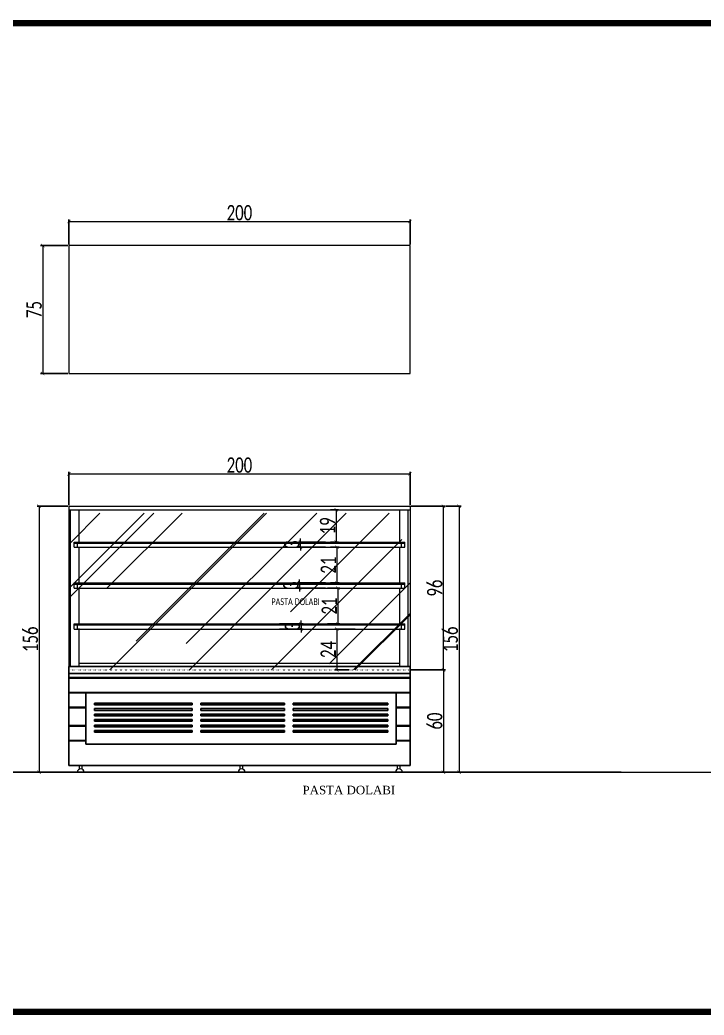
# Model space of a CAD drawing. Header units: millimetres. Extents: x 216897 to 220043, y -96037 to -94755.
# Drawn here: x 218787 to 219188, y -95339 to -94755 of the extents above; entities that cross this region are included whole.
import ezdxf

# ---------------------------------------------------------------- set-up
doc = ezdxf.new("R2010")
doc.units = ezdxf.units.MM
doc.header["$PDMODE"] = 2
doc.linetypes.add('DOT', pattern=[6.35, 0, -6.35])
doc.layers.get('0').update_dxf_attribs({"lineweight": 20})
doc.layers.add('OLCULENEDIRME', color=210, linetype='Continuous')
for name, color, linetype, lineweight in [('t_ahsap', 34, 'Continuous', 25), ('t_cam', 132, 'Continuous', 20), ('t_mermer', 155, 'Continuous', 20), ('t_olcu', 252, 'Continuous', 20), ('t_tarama', 253, 'Continuous', 5), ('t_yazı', 23, 'Continuous', 25)]:
    doc.layers.add(name, color=color, linetype=linetype, lineweight=lineweight)
doc.styles.add('DC_TEXTSTYLE4', font='times.ttf', dxfattribs={"height": 0.2})
doc.styles.add('Ölçü50', font='calibri.ttf', dxfattribs={"width": 0.7})
doc.dimstyles.new('olcu10', dxfattribs={"dimtxt": 9, "dimasz": 2, "dimexe": 1.25, "dimexo": 0.625, "dimgap": 0.5, "dimtad": 1, "dimdec": 1, "dimrnd": 0.5, "dimzin": 9, "dimtxsty": 'Ölçü50', "dimblk": 'ARCHTICK', "dimcen": 2, "dimclrd": 256, "dimclre": 256, "dimclrt": 6, "dimazin": 2, "dimtfac": 1, "dimtdec": 1, "dimtix": 1, "dimtmove": 0, "dimatfit": 3, "dimldrblk": 'ARCHTICK', "dimfxl": 1, "dimlwd": -1, "dimarcsym": 0})

# ---------------------------------------------------------------- blocks, each defined once
blk = doc.blocks.new('_ArchTick')
at = {"color": 0, "linetype": 'ByBlock', "const_width": 0.15}
blk.add_lwpolyline([(-0.5, -0.5), (0.5, 0.5)], dxfattribs=at)
blk = doc.blocks.new('*D88')
at = {"layer": 'DEFPOINTS', "color": 0, "transparency": 16777216}
for p in [(218815.87, -95040.67), (218798.42, -95196.67), (218815.87, -95196.67)]:
    blk.add_point(p, dxfattribs=at)
at = {"layer": 't_olcu', "lineweight": -2, "transparency": 16777216}
for p, q in [((218815.25, -95040.67), (218797.17, -95040.67)), ((218815.25, -95196.67), (218797.17, -95196.67))]:
    blk.add_line(p, q, dxfattribs=at)
at = {"layer": 't_olcu', "transparency": 16777216}
blk.add_line((218798.42, -95040.67), (218798.42, -95196.67), dxfattribs=at)
at = {"layer": 't_olcu', "transparency": 16777216, "xscale": 2, "yscale": 2, "zscale": 2}
for p, rotation in [((218798.42, -95040.67), 90), ((218798.42, -95196.67), 270)]:
    blk.add_blockref('_ArchTick', p, dxfattribs=dict(at, rotation=rotation))
at = {"layer": 't_olcu', "color": 6, "transparency": 16777216, "insert": (218793.32, -95118.67), "char_height": 9, "attachment_point": 5, "rotation": 90, "style": 'Ölçü50'}
blk.add_mtext('156', dxfattribs=at)
blk = doc.blocks.new('*D70')
at = {"layer": 'DEFPOINTS', "color": 0, "transparency": 16777216}
for p in [(219015.87, -95136.67, 0), (219023.77, -95196.67, 0), (219035.51, -95196.67)]:
    blk.add_point(p, dxfattribs=at)
at = {"layer": 't_olcu', "lineweight": -2, "transparency": 16777216}
for p, q in [((219016.5, -95136.67), (219036.76, -95136.67)), ((219024.4, -95196.67), (219036.76, -95196.67))]:
    blk.add_line(p, q, dxfattribs=at)
at = {"layer": 't_olcu', "transparency": 16777216}
blk.add_line((219035.51, -95136.67), (219035.51, -95196.67), dxfattribs=at)
at = {"layer": 't_olcu', "transparency": 16777216, "xscale": 2, "yscale": 2, "zscale": 2}
for p, rotation in [((219035.51, -95136.67), 90), ((219035.51, -95196.67), 270)]:
    blk.add_blockref('_ArchTick', p, dxfattribs=dict(at, rotation=rotation))
at = {"layer": 't_olcu', "color": 6, "transparency": 16777216, "insert": (219030.4, -95166.67), "char_height": 9, "attachment_point": 5, "rotation": 90, "style": 'Ölçü50'}
blk.add_mtext('60', dxfattribs=at)
blk = doc.blocks.new('*D89')
at = {"layer": 'DEFPOINTS', "color": 0, "transparency": 16777216}
for p in [(219015.87, -95040.67, 0), (219035.51, -95040.67), (219015.87, -95136.67, 0)]:
    blk.add_point(p, dxfattribs=at)
at = {"layer": 't_olcu', "lineweight": -2, "transparency": 16777216}
for p, q in [((219016.5, -95040.67), (219036.76, -95040.67)), ((219016.5, -95136.67), (219036.76, -95136.67))]:
    blk.add_line(p, q, dxfattribs=at)
at = {"layer": 't_olcu', "transparency": 16777216}
blk.add_line((219035.51, -95136.67), (219035.51, -95040.67), dxfattribs=at)
at = {"layer": 't_olcu', "transparency": 16777216, "xscale": 2, "yscale": 2, "zscale": 2}
for p, rotation in [((219035.51, -95040.67), 90), ((219035.51, -95136.67), 270)]:
    blk.add_blockref('_ArchTick', p, dxfattribs=dict(at, rotation=rotation))
at = {"layer": 't_olcu', "color": 6, "transparency": 16777216, "insert": (219030.4, -95088.67), "char_height": 9, "attachment_point": 5, "rotation": 90, "style": 'Ölçü50'}
blk.add_mtext('96', dxfattribs=at)
blk = doc.blocks.new('*D71')
at = {"layer": 'DEFPOINTS', "color": 0, "transparency": 16777216}
for p in [(219036.44, -95040.67), (219035.92, -95196.67, 0), (219044.62, -95196.67)]:
    blk.add_point(p, dxfattribs=at)
at = {"layer": 't_olcu', "lineweight": -2, "transparency": 16777216}
for p, q in [((219037.06, -95040.67), (219045.87, -95040.67)), ((219036.54, -95196.67), (219045.87, -95196.67))]:
    blk.add_line(p, q, dxfattribs=at)
at = {"layer": 't_olcu', "transparency": 16777216}
blk.add_line((219044.62, -95040.67), (219044.62, -95196.67), dxfattribs=at)
at = {"layer": 't_olcu', "transparency": 16777216, "xscale": 2, "yscale": 2, "zscale": 2}
for p, rotation in [((219044.62, -95040.67), 90), ((219044.62, -95196.67), 270)]:
    blk.add_blockref('_ArchTick', p, dxfattribs=dict(at, rotation=rotation))
at = {"layer": 't_olcu', "color": 6, "transparency": 16777216, "insert": (219039.52, -95118.67), "char_height": 9, "attachment_point": 5, "rotation": 90, "style": 'Ölçü50'}
blk.add_mtext('156', dxfattribs=at)
blk = doc.blocks.new('*D90')
at = {"layer": 'DEFPOINTS', "color": 0, "transparency": 16777216}
for p in [(219015.87, -95021.64), (218815.87, -95040.67, 0), (219015.87, -95040.67)]:
    blk.add_point(p, dxfattribs=at)
at = {"layer": 't_olcu', "lineweight": -2, "transparency": 16777216}
for p, q in [((218815.87, -95040.04), (218815.87, -95020.39)), ((219015.87, -95040.04), (219015.87, -95020.39))]:
    blk.add_line(p, q, dxfattribs=at)
at = {"layer": 't_olcu', "transparency": 16777216}
blk.add_line((218815.87, -95021.64), (219015.87, -95021.64), dxfattribs=at)
at = {"layer": 't_olcu', "transparency": 16777216, "xscale": 2, "yscale": 2, "zscale": 2, "rotation": 180}
blk.add_blockref('_ArchTick', (218815.87, -95021.64), dxfattribs=at)
at = {"layer": 't_olcu', "transparency": 16777216, "xscale": 2, "yscale": 2, "zscale": 2}
blk.add_blockref('_ArchTick', (219015.87, -95021.64), dxfattribs=at)
at = {"layer": 't_olcu', "color": 6, "transparency": 16777216, "insert": (218915.87, -95016.53), "char_height": 9, "attachment_point": 5, "style": 'Ölçü50'}
blk.add_mtext('200', dxfattribs=at)
blk = doc.blocks.new('*D72')
at = {"layer": 'DEFPOINTS', "color": 0, "transparency": 16777216}
for p in [(218968.64, -95042.67, 0), (218968.64, -95061.67, 0), (218972.65, -95061.67)]:
    blk.add_point(p, dxfattribs=at)
at = {"layer": 't_olcu', "lineweight": -2, "transparency": 16777216}
for p, q in [((218969.27, -95042.67), (218973.9, -95042.67)), ((218969.27, -95061.67), (218973.9, -95061.67))]:
    blk.add_line(p, q, dxfattribs=at)
at = {"layer": 't_olcu', "transparency": 16777216}
blk.add_line((218972.65, -95042.67), (218972.65, -95061.67), dxfattribs=at)
at = {"layer": 't_olcu', "transparency": 16777216, "xscale": 2, "yscale": 2, "zscale": 2}
for p, rotation in [((218972.65, -95042.67), 90), ((218972.65, -95061.67), 270)]:
    blk.add_blockref('_ArchTick', p, dxfattribs=dict(at, rotation=rotation))
at = {"layer": 't_olcu', "color": 6, "transparency": 16777216, "insert": (218967.54, -95052.17), "char_height": 9, "attachment_point": 5, "rotation": 90, "style": 'Ölçü50'}
blk.add_mtext('19', dxfattribs=at)
blk = doc.blocks.new('*D73')
at = {"layer": 'DEFPOINTS', "color": 0, "transparency": 16777216}
for p in [(218951.66, -95061.67), (218966.86, -95061.67, 0), (218966.86, -95064.67, 0)]:
    blk.add_point(p, dxfattribs=at)
at = {"layer": 't_olcu', "lineweight": -2, "transparency": 16777216}
for p, q in [((218966.24, -95061.67), (218950.41, -95061.67)), ((218966.24, -95064.67), (218950.41, -95064.67))]:
    blk.add_line(p, q, dxfattribs=at)
at = {"layer": 't_olcu', "transparency": 16777216}
for p, q in [((218951.66, -95061.67), (218951.66, -95059.67)), ((218951.66, -95064.67), (218951.66, -95061.67)), ((218951.66, -95064.67), (218951.66, -95066.67))]:
    blk.add_line(p, q, dxfattribs=at)
at = {"layer": 't_olcu', "transparency": 16777216, "xscale": 2, "yscale": 2, "zscale": 2}
for p, rotation in [((218951.66, -95061.67), 270), ((218951.66, -95064.67), 90)]:
    blk.add_blockref('_ArchTick', p, dxfattribs=dict(at, rotation=rotation))
at = {"layer": 't_olcu', "color": 6, "transparency": 16777216, "insert": (218946.55, -95063.17), "char_height": 9, "attachment_point": 5, "rotation": 90, "style": 'Ölçü50'}
blk.add_mtext('3', dxfattribs=at)
blk = doc.blocks.new('*D74')
at = {"layer": 'DEFPOINTS', "color": 0, "transparency": 16777216}
for p in [(218966.86, -95088.67), (218966.86, -95109.67), (218973.57, -95109.67)]:
    blk.add_point(p, dxfattribs=at)
at = {"layer": 't_olcu', "lineweight": -2, "transparency": 16777216}
for p, q in [((218967.49, -95088.67), (218974.82, -95088.67)), ((218967.49, -95109.67), (218974.82, -95109.67))]:
    blk.add_line(p, q, dxfattribs=at)
at = {"layer": 't_olcu', "transparency": 16777216}
blk.add_line((218973.57, -95088.67), (218973.57, -95109.67), dxfattribs=at)
at = {"layer": 't_olcu', "transparency": 16777216, "xscale": 2, "yscale": 2, "zscale": 2}
for p, rotation in [((218973.57, -95088.67), 90), ((218973.57, -95109.67), 270)]:
    blk.add_blockref('_ArchTick', p, dxfattribs=dict(at, rotation=rotation))
at = {"layer": 't_olcu', "color": 6, "transparency": 16777216, "insert": (218968.53, -95099.17), "char_height": 9, "attachment_point": 5, "rotation": 90, "style": 'Ölçü50'}
blk.add_mtext('21', dxfattribs=at)
blk = doc.blocks.new('*D75')
at = {"layer": 'DEFPOINTS', "color": 0, "transparency": 16777216}
for p in [(218968.64, -95064.67, 0), (218968.64, -95085.67, 0), (218973.02, -95085.67)]:
    blk.add_point(p, dxfattribs=at)
at = {"layer": 't_olcu', "lineweight": -2, "transparency": 16777216}
for p, q in [((218969.27, -95064.67), (218974.27, -95064.67)), ((218969.27, -95085.67), (218974.27, -95085.67))]:
    blk.add_line(p, q, dxfattribs=at)
at = {"layer": 't_olcu', "transparency": 16777216}
blk.add_line((218973.02, -95064.67), (218973.02, -95085.67), dxfattribs=at)
at = {"layer": 't_olcu', "transparency": 16777216, "xscale": 2, "yscale": 2, "zscale": 2}
for p, rotation in [((218973.02, -95064.67), 90), ((218973.02, -95085.67), 270)]:
    blk.add_blockref('_ArchTick', p, dxfattribs=dict(at, rotation=rotation))
at = {"layer": 't_olcu', "color": 6, "transparency": 16777216, "insert": (218967.98, -95075.17), "char_height": 9, "attachment_point": 5, "rotation": 90, "style": 'Ölçü50'}
blk.add_mtext('21', dxfattribs=at)
blk = doc.blocks.new('*D76')
at = {"layer": 'DEFPOINTS', "color": 0, "transparency": 16777216}
for p in [(218966.86, -95085.67, 0), (218951.17, -95088.67), (218966.86, -95088.67, 0)]:
    blk.add_point(p, dxfattribs=at)
at = {"layer": 't_olcu', "lineweight": -2, "transparency": 16777216}
for p, q in [((218966.24, -95085.67), (218949.92, -95085.67)), ((218966.24, -95088.67), (218949.92, -95088.67))]:
    blk.add_line(p, q, dxfattribs=at)
at = {"layer": 't_olcu', "transparency": 16777216}
for p, q in [((218951.17, -95085.67), (218951.17, -95083.67)), ((218951.17, -95085.67), (218951.17, -95088.67)), ((218951.17, -95088.67), (218951.17, -95090.67))]:
    blk.add_line(p, q, dxfattribs=at)
at = {"layer": 't_olcu', "transparency": 16777216, "xscale": 2, "yscale": 2, "zscale": 2}
for p, rotation in [((218951.17, -95085.67), 270), ((218951.17, -95088.67), 90)]:
    blk.add_blockref('_ArchTick', p, dxfattribs=dict(at, rotation=rotation))
at = {"layer": 't_olcu', "color": 6, "transparency": 16777216, "insert": (218946.06, -95087.17), "char_height": 9, "attachment_point": 5, "rotation": 90, "style": 'Ölçü50'}
blk.add_mtext('3', dxfattribs=at)
blk = doc.blocks.new('*D77')
at = {"layer": 'DEFPOINTS', "color": 0, "transparency": 16777216}
for p in [(218984.4, -95112.67, 0), (218972.98, -95136.67), (218980.77, -95136.67, 0)]:
    blk.add_point(p, dxfattribs=at)
at = {"layer": 't_olcu', "lineweight": -2, "transparency": 16777216}
for p, q in [((218983.77, -95112.67), (218971.73, -95112.67)), ((218980.15, -95136.67), (218971.73, -95136.67))]:
    blk.add_line(p, q, dxfattribs=at)
at = {"layer": 't_olcu', "transparency": 16777216}
blk.add_line((218972.98, -95112.67), (218972.98, -95136.67), dxfattribs=at)
at = {"layer": 't_olcu', "transparency": 16777216, "xscale": 2, "yscale": 2, "zscale": 2}
for p, rotation in [((218972.98, -95112.67), 90), ((218972.98, -95136.67), 270)]:
    blk.add_blockref('_ArchTick', p, dxfattribs=dict(at, rotation=rotation))
at = {"layer": 't_olcu', "color": 6, "transparency": 16777216, "insert": (218967.92, -95124.67), "char_height": 9, "attachment_point": 5, "rotation": 90, "style": 'Ölçü50'}
blk.add_mtext('24', dxfattribs=at)
blk = doc.blocks.new('*D78')
at = {"layer": 'DEFPOINTS', "color": 0, "transparency": 16777216}
for p in [(218938.81, -95109.67, 0), (218938.81, -95112.67, 0), (218952.05, -95112.67)]:
    blk.add_point(p, dxfattribs=at)
at = {"layer": 't_olcu', "transparency": 16777216}
for p, q in [((218952.05, -95109.67), (218952.05, -95107.67)), ((218952.05, -95109.67), (218952.05, -95112.67)), ((218952.05, -95112.67), (218952.05, -95114.67))]:
    blk.add_line(p, q, dxfattribs=at)
at = {"layer": 't_olcu', "lineweight": -2, "transparency": 16777216}
for p, q in [((218939.43, -95109.67), (218953.3, -95109.67)), ((218939.43, -95112.67), (218953.3, -95112.67))]:
    blk.add_line(p, q, dxfattribs=at)
at = {"layer": 't_olcu', "transparency": 16777216, "xscale": 2, "yscale": 2, "zscale": 2}
for p, rotation in [((218952.05, -95109.67), 270), ((218952.05, -95112.67), 90)]:
    blk.add_blockref('_ArchTick', p, dxfattribs=dict(at, rotation=rotation))
at = {"layer": 't_olcu', "color": 6, "transparency": 16777216, "insert": (218946.94, -95111.17), "char_height": 9, "attachment_point": 5, "rotation": 90, "style": 'Ölçü50'}
blk.add_mtext('3', dxfattribs=at)
blk = doc.blocks.new('*D124')
at = {"lineweight": -2, "transparency": 16777216}
for p, q in [((218815.25, -94887.77), (218799.3, -94887.77)), ((218815.25, -94962.77), (218799.3, -94962.77))]:
    blk.add_line(p, q, dxfattribs=at)
at = {"transparency": 16777216}
blk.add_line((218800.55, -94887.77), (218800.55, -94962.77), dxfattribs=at)
at = {"layer": 'DEFPOINTS', "color": 0, "transparency": 16777216}
for p in [(218815.87, -94887.77, 0), (218800.55, -94962.77), (218815.87, -94962.77, 0)]:
    blk.add_point(p, dxfattribs=at)
at = {"transparency": 16777216, "xscale": 2, "yscale": 2, "zscale": 2}
for p, rotation in [((218800.55, -94887.77), 90), ((218800.55, -94962.77), 270)]:
    blk.add_blockref('_ArchTick', p, dxfattribs=dict(at, rotation=rotation))
at = {"color": 6, "transparency": 16777216, "insert": (218795.48, -94925.27), "char_height": 9, "attachment_point": 5, "rotation": 90, "style": 'Ölçü50'}
blk.add_mtext('75', dxfattribs=at)
blk = doc.blocks.new('*D125')
at = {"lineweight": -2, "transparency": 16777216}
for p, q in [((218815.87, -94887.15), (218815.87, -94872.37)), ((219015.87, -94887.15), (219015.87, -94872.37))]:
    blk.add_line(p, q, dxfattribs=at)
at = {"transparency": 16777216}
blk.add_line((218815.87, -94873.62), (219015.87, -94873.62), dxfattribs=at)
at = {"layer": 'DEFPOINTS', "color": 0, "transparency": 16777216}
for p in [(219015.87, -94873.62), (218815.87, -94887.77, 0), (219015.87, -94887.77, 0)]:
    blk.add_point(p, dxfattribs=at)
at = {"transparency": 16777216, "xscale": 2, "yscale": 2, "zscale": 2, "rotation": 180}
blk.add_blockref('_ArchTick', (218815.87, -94873.62), dxfattribs=at)
at = {"transparency": 16777216, "xscale": 2, "yscale": 2, "zscale": 2}
blk.add_blockref('_ArchTick', (219015.87, -94873.62), dxfattribs=at)
at = {"color": 6, "transparency": 16777216, "insert": (218915.87, -94868.51), "char_height": 9, "attachment_point": 5, "style": 'Ölçü50'}
blk.add_mtext('200', dxfattribs=at)

msp = doc.modelspace()

# ---------------------------------------------------------------- hatches: boundary and pattern name
at = {"layer": 't_tarama'}
h = msp.add_hatch(dxfattribs=at)
h.set_pattern_fill('AR-RROOF', color=256, scale=2, angle=45)
h.set_pattern_definition([(45, (188951.61, -93845.42), (43.10523, 114.94728), [762, -101.6, 254, -50.8]), (45, (188981.42, -93779.68), (-83.69599, 11.85394), [152.4, -16.764, 304.8, -38.1]), (45, (188939.036, -93796.924), (162.72224, 210.856414), [406.4, -71.12, 203.2, -50.8])])
h.paths.add_polyline_path([(218816.91, -95044.67), (219015.87, -95044.67), (219015.87, -95136.67), (218816.91, -95136.67)])

# ---------------------------------------------------------------- linework, layer by layer
msp.add_line((218087.15, -95196.67), (220043.35, -95196.67))
at = {"color": 5}
for p, q in [((218822.06, -95194.83, 0), (218822.06, -95192.67, 0)), ((218823.57, -95194.8, 0), (218823.57, -95192.67, 0)), ((218916.36, -95194.83, 0), (218916.36, -95192.67, 0)), ((218917.87, -95194.8, 0), (218917.87, -95192.67, 0)), ((219008.58, -95194.83, 0), (219008.58, -95192.67, 0)), ((219010.09, -95194.8, 0), (219010.09, -95192.67, 0))]:
    msp.add_line(p, q, dxfattribs=at)
at = {"color": 252, "const_width": 3.74, "elevation": 0}
msp.add_lwpolyline([(218366.59, -95337.25), (218366.59, -94757.25), (219972.98, -94757.25), (219972.98, -95337.25)], close=True, dxfattribs=at)
at = {"color": 5}
for centre in [(218822.85, -95196.67, 0), (218917.15, -95196.67, 0), (219009.37, -95196.67, 0)]:
    msp.add_arc(centre, 2, 0, 180, dxfattribs=at)
at = {"layer": 'OLCULENEDIRME'}
msp.add_line((218438.92, -95196.67, 0), (219139.7, -95196.67), dxfattribs=at)
at = {"layer": 't_ahsap'}
for p, q in [((218815.87, -95138.67, 0), (218815.87, -95192.67, 0)), ((218815.87, -95141.17, 0), (219015.87, -95141.17, 0)), ((218815.87, -95141.47, 0), (219015.87, -95141.47, 0)), ((219015.87, -95138.67, 0), (219015.87, -95192.67, 0)), ((218815.87, -95149.87, 0), (219015.87, -95149.87, 0)), ((218815.87, -95150.17, 0), (219015.87, -95150.17, 0)), ((218825.87, -95150.17, 0), (219007.77, -95150.17, 0)), ((218825.87, -95150.17, 0), (218825.87, -95180.17, 0)), ((219007.77, -95150.17, 0), (219007.77, -95180.17, 0)), ((219007.77, -95150.17, 0), (219015.87, -95150.17, 0)), ((218815.87, -95158.57, 0), (218825.87, -95158.57, 0)), ((218815.87, -95158.87, 0), (218825.87, -95158.87, 0)), ((218830.87, -95156.17, 0), (218888.2, -95156.17, 0)), ((218830.87, -95156.17, 0), (218830.87, -95157.17, 0)), ((218830.87, -95157.17, 0), (218888.2, -95157.17, 0)), ((218830.87, -95159.37, 0), (218888.2, -95159.37, 0)), ((218830.87, -95159.37, 0), (218830.87, -95160.37, 0)), ((218830.87, -95160.37, 0), (218888.2, -95160.37, 0)), ((218888.2, -95156.17, 0), (218888.2, -95157.17, 0)), ((218888.2, -95159.37, 0), (218888.2, -95160.37, 0)), ((218893.2, -95156.17, 0), (218942.28, -95156.17, 0)), ((218893.2, -95156.17, 0), (218893.2, -95157.17, 0)), ((218893.2, -95157.17, 0), (218942.28, -95157.17, 0)), ((218893.2, -95159.37, 0), (218942.28, -95159.37, 0)), ((218893.2, -95159.37, 0), (218893.2, -95160.37, 0)), ((218893.2, -95160.37, 0), (218942.28, -95160.37, 0)), ((218942.28, -95156.17, 0), (218942.28, -95157.17, 0)), ((218942.28, -95159.37, 0), (218942.28, -95160.37, 0)), ((218947.28, -95156.17, 0), (219002.87, -95156.17, 0)), ((218947.28, -95156.17, 0), (218947.28, -95157.17, 0)), ((218947.28, -95157.17, 0), (219002.87, -95157.17, 0)), ((218947.28, -95159.37, 0), (219002.87, -95159.37, 0)), ((218947.28, -95159.37, 0), (218947.28, -95160.37, 0)), ((218947.28, -95160.37, 0), (219002.87, -95160.37, 0)), ((219002.87, -95156.17, 0), (219002.87, -95157.17, 0)), ((219002.87, -95159.37, 0), (219002.87, -95160.37, 0)), ((219007.77, -95158.57, 0), (219015.87, -95158.57, 0)), ((219007.77, -95158.87, 0), (219015.87, -95158.87, 0)), ((218830.87, -95162.57, 0), (218830.87, -95163.57, 0)), ((218830.87, -95162.57, 0), (218888.2, -95162.57, 0)), ((218830.87, -95163.57, 0), (218888.2, -95163.57, 0)), ((218830.87, -95165.77, 0), (218830.87, -95166.77, 0)), ((218830.87, -95165.77, 0), (218888.2, -95165.77, 0)), ((218830.87, -95166.77, 0), (218888.2, -95166.77, 0)), ((218888.2, -95162.57, 0), (218888.2, -95163.57, 0)), ((218888.2, -95165.77, 0), (218888.2, -95166.77, 0)), ((218893.2, -95162.57, 0), (218893.2, -95163.57, 0)), ((218893.2, -95162.57, 0), (218942.28, -95162.57, 0)), ((218893.2, -95163.57, 0), (218942.28, -95163.57, 0)), ((218893.2, -95165.77, 0), (218893.2, -95166.77, 0)), ((218893.2, -95165.77, 0), (218942.28, -95165.77, 0)), ((218893.2, -95166.77, 0), (218942.28, -95166.77, 0)), ((218942.28, -95162.57, 0), (218942.28, -95163.57, 0)), ((218942.28, -95165.77, 0), (218942.28, -95166.77, 0)), ((218947.28, -95162.57, 0), (218947.28, -95163.57, 0)), ((218947.28, -95162.57, 0), (219002.87, -95162.57, 0)), ((218947.28, -95163.57, 0), (219002.87, -95163.57, 0)), ((218947.28, -95165.77, 0), (218947.28, -95166.77, 0)), ((218947.28, -95165.77, 0), (219002.87, -95165.77, 0)), ((218947.28, -95166.77, 0), (219002.87, -95166.77, 0)), ((219002.87, -95162.57, 0), (219002.87, -95163.57, 0)), ((219002.87, -95165.77, 0), (219002.87, -95166.77, 0)), ((218815.87, -95169.27, 0), (218825.87, -95169.27, 0)), ((218815.87, -95169.57, 0), (218825.87, -95169.57, 0)), ((218830.87, -95168.97, 0), (218830.87, -95169.97, 0)), ((218830.87, -95168.97, 0), (218888.2, -95168.97, 0)), ((218830.87, -95169.97, 0), (218888.2, -95169.97, 0)), ((218830.87, -95172.17, 0), (218830.87, -95173.17, 0)), ((218830.87, -95172.17, 0), (218888.2, -95172.17, 0)), ((218830.87, -95173.17, 0), (218888.2, -95173.17, 0)), ((218888.2, -95168.97, 0), (218888.2, -95169.97, 0)), ((218888.2, -95172.17, 0), (218888.2, -95173.17, 0)), ((218893.2, -95168.97, 0), (218893.2, -95169.97, 0)), ((218893.2, -95168.97, 0), (218942.28, -95168.97, 0)), ((218893.2, -95169.97, 0), (218942.28, -95169.97, 0)), ((218893.2, -95172.17, 0), (218893.2, -95173.17, 0)), ((218893.2, -95172.17, 0), (218942.28, -95172.17, 0)), ((218893.2, -95173.17, 0), (218942.28, -95173.17, 0)), ((218942.28, -95168.97, 0), (218942.28, -95169.97, 0)), ((218942.28, -95172.17, 0), (218942.28, -95173.17, 0)), ((218947.28, -95168.97, 0), (218947.28, -95169.97, 0)), ((218947.28, -95168.97, 0), (219002.87, -95168.97, 0)), ((218947.28, -95169.97, 0), (219002.87, -95169.97, 0)), ((218947.28, -95172.17, 0), (218947.28, -95173.17, 0)), ((218947.28, -95172.17, 0), (219002.87, -95172.17, 0)), ((218947.28, -95173.17, 0), (219002.87, -95173.17, 0)), ((219002.87, -95168.97, 0), (219002.87, -95169.97, 0)), ((219002.87, -95172.17, 0), (219002.87, -95173.17, 0)), ((219007.77, -95169.27, 0), (219015.87, -95169.27, 0)), ((219007.77, -95169.57, 0), (219015.87, -95169.57, 0)), ((218815.87, -95177.97, 0), (218825.87, -95177.97, 0)), ((218815.87, -95178.27, 0), (218825.87, -95178.27, 0)), ((219007.77, -95177.97, 0), (219015.87, -95177.97, 0)), ((219007.77, -95178.27, 0), (219015.87, -95178.27, 0)), ((218825.87, -95180.17, 0), (219007.77, -95180.17, 0)), ((218815.87, -95192.67, 0), (219015.87, -95192.67, 0))]:
    msp.add_line(p, q, dxfattribs=at)
at = {"layer": 't_cam'}
for p, q in [((218815.87, -95040.67, 0), (218895.87, -95040.67, 0)), ((218815.87, -95040.67, 0), (218815.87, -95134.67, 0)), ((218815.87, -95042.67, 0), (218895.87, -95042.67, 0)), ((218816.87, -95134.67, 0), (218816.87, -95042.67, 0)), ((218821.87, -95061.67, 0), (218821.87, -95042.67, 0)), ((218895.87, -95040.67, 0), (219015.87, -95040.67, 0)), ((218895.87, -95042.67, 0), (219015.87, -95042.67, 0)), ((219009.87, -95061.67, 0), (219009.87, -95042.67, 0)), ((219014.87, -95134.67, 0), (219014.87, -95042.67, 0)), ((219015.87, -95040.67, 0), (219015.87, -95134.67, 0)), ((218818.87, -95061.67, 0), (219012.87, -95061.67, 0)), ((218818.87, -95064.67, 0), (218818.87, -95061.67, 0)), ((218818.87, -95062.27, 0), (219012.87, -95062.27, 0)), ((218820.87, -95064.67, 0), (218820.87, -95062.27, 0)), ((219010.87, -95064.67, 0), (219010.87, -95062.27, 0)), ((219012.87, -95064.67, 0), (219012.87, -95061.67, 0)), ((218818.87, -95064.67, 0), (219012.87, -95064.67, 0)), ((218818.87, -95064.67, 0), (219012.87, -95064.67, 0)), ((218821.87, -95085.67, 0), (218821.87, -95064.67, 0)), ((219009.87, -95085.67, 0), (219009.87, -95064.67, 0)), ((218818.87, -95085.67, 0), (219012.87, -95085.67, 0)), ((218818.87, -95088.67, 0), (218818.87, -95085.67, 0)), ((219012.87, -95088.67, 0), (219012.87, -95085.67, 0)), ((218818.87, -95086.27, 0), (219012.87, -95086.27, 0)), ((218818.87, -95088.67, 0), (219012.87, -95088.67, 0)), ((218818.87, -95088.67, 0), (219012.87, -95088.67, 0)), ((218820.87, -95088.67, 0), (218820.87, -95086.27, 0)), ((218821.87, -95109.67, 0), (218821.87, -95088.67, 0)), ((218821.87, -95109.67, 0), (218821.87, -95088.67, 0)), ((219009.87, -95109.67, 0), (219009.87, -95088.67, 0)), ((219009.87, -95109.67, 0), (219009.87, -95088.67, 0)), ((219010.87, -95088.67, 0), (219010.87, -95086.27, 0)), ((218818.87, -95109.67, 0), (219012.87, -95109.67, 0)), ((218818.87, -95112.67, 0), (218818.87, -95109.67, 0)), ((218818.87, -95110.27, 0), (219012.87, -95110.27, 0)), ((218818.87, -95112.67, 0), (219012.87, -95112.67, 0)), ((218818.87, -95112.67, 0), (219012.87, -95112.67, 0)), ((218820.87, -95112.67, 0), (218820.87, -95110.27, 0)), ((218821.87, -95132.67, 0), (218821.87, -95112.41, 0)), ((218821.87, -95134.67, 0), (218821.87, -95112.67, 0)), ((219009.87, -95132.67, 0), (219009.87, -95112.41, 0)), ((219009.87, -95134.67, 0), (219009.87, -95112.67, 0)), ((219010.87, -95112.67, 0), (219010.87, -95110.27, 0)), ((219012.87, -95112.67, 0), (219012.87, -95109.67, 0)), ((218821.87, -95132.67, 0), (219009.87, -95132.67, 0))]:
    msp.add_line(p, q, dxfattribs=at)
at = {"layer": 't_cam', "elevation": 0}
msp.add_lwpolyline([(218815.87, -94962.77), (219015.87, -94962.77), (219015.87, -94887.77), (218815.87, -94887.77)], close=True, dxfattribs=at)
at = {"layer": 't_mermer', "lineweight": 25}
for p, q in [((218815.87, -95134.67, 0), (219015.87, -95134.67, 0)), ((218815.87, -95138.67, 0), (218815.87, -95134.67, 0)), ((219015.87, -95134.67, 0), (219015.87, -95138.67, 0)), ((218815.87, -95138.67, 0), (219015.87, -95138.67, 0))]:
    msp.add_line(p, q, dxfattribs=at)
at = {"layer": 't_tarama', "linetype": 'DOT', "ltscale": 0.1}
msp.add_line((218815.87, -95136.67, 0), (219015.87, -95136.67, 0), dxfattribs=at)

# ---------------------------------------------------------------- texts
at = {"style": 'DC_TEXTSTYLE4'}
msp.add_text('PASTA DOLABI', height=5, dxfattribs=at).set_placement((218952.86, -95209.61, 0))
at = {"layer": 't_yazı', "insert": (218934.58, -95094.65, 0), "char_height": 4, "width": 58.0682, "attachment_point": 1, "style": 'Ölçü50'}
msp.add_mtext('PASTA DOLABI', dxfattribs=at)

# ---------------------------------------------------------------- dimensions: what is measured, and where the dimension line sits
dim = msp.add_linear_dim(base=(219015.87, -94873.62), p1=(218815.87, -94887.77, 0), p2=(219015.87, -94887.77, 0), dimstyle='olcu10')
dim.commit()
dim.dimension.update_dxf_attribs({"geometry": '*D125', "text_midpoint": (218915.87, -94868.51)})
dim = msp.add_linear_dim(base=(218800.55, -94962.77), p1=(218815.87, -94887.77, 0), p2=(218815.87, -94962.77, 0), angle=90, dimstyle='olcu10')
dim.commit()
dim.dimension.update_dxf_attribs({"geometry": '*D124', "text_midpoint": (218795.48, -94925.27)})
at = {"layer": 't_olcu'}
dim = msp.add_linear_dim(base=(219015.87, -95021.64, 0), p1=(218815.87, -95040.67, 0), p2=(219015.87, -95040.67, 0), dimstyle='olcu10', dxfattribs=at)
dim.commit()
dim.dimension.update_dxf_attribs({"geometry": '*D90', "text_midpoint": (218915.87, -95016.53, 0)})
for base, p1, p2, picture, middle in [((218798.42, -95196.67, 0), (218815.87, -95040.67, 0), (218815.87, -95196.67, 0), '*D88', (218793.32, -95118.67, 0)), ((218972.65, -95061.67, 0), (218968.64, -95042.67, 0), (218968.64, -95061.67, 0), '*D72', (218967.54, -95052.17, 0)), ((219035.51, -95040.67, 0), (219015.87, -95136.67, 0), (219015.87, -95040.67, 0), '*D89', (219030.4, -95088.67, 0)), ((219044.62, -95196.67, 0), (219036.44, -95040.67, 0), (219035.92, -95196.67, 0), '*D71', (219039.52, -95118.67, 0)), ((218951.66, -95061.67, 0), (218966.86, -95064.67, 0), (218966.86, -95061.67, 0), '*D73', (218946.55, -95063.17, 0)), ((218973.02, -95085.67, 0), (218968.64, -95064.67, 0), (218968.64, -95085.67, 0), '*D75', (218967.98, -95075.17, 0)), ((218951.17, -95088.67, 0), (218966.86, -95085.67, 0), (218966.86, -95088.67, 0), '*D76', (218946.06, -95087.17, 0)), ((218973.57, -95109.67, 0), (218966.86, -95088.67, 0), (218966.86, -95109.67, 0), '*D74', (218968.53, -95099.17, 0)), ((218952.05, -95112.67, 0), (218938.81, -95109.67, 0), (218938.81, -95112.67, 0), '*D78', (218946.94, -95111.17, 0)), ((218972.98, -95136.67, 0), (218984.4, -95112.67, 0), (218980.77, -95136.67, 0), '*D77', (218967.92, -95124.67, 0)), ((219035.51, -95196.67, 0), (219015.87, -95136.67, 0), (219023.77, -95196.67, 0), '*D70', (219030.4, -95166.67, 0))]:
    dim = msp.add_linear_dim(base=base, p1=p1, p2=p2, angle=90, dimstyle='olcu10', dxfattribs=at)
    dim.commit()
    dim.dimension.update_dxf_attribs({"geometry": picture, "text_midpoint": middle})

doc.saveas('drawing.dxf')
